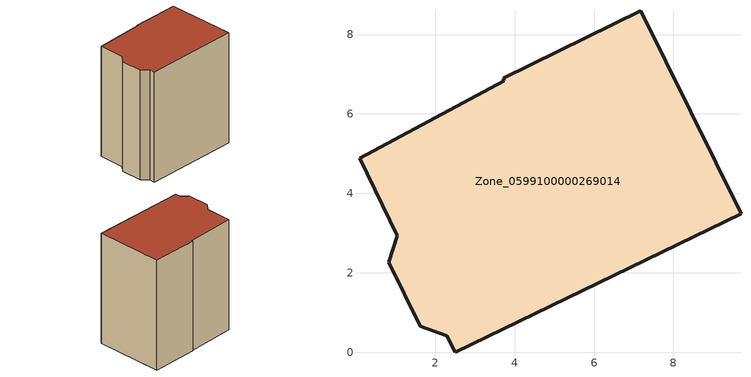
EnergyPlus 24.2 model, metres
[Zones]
Zone_0599100000269014
 floor ground (C_G): 3.71,6.9 7.18,8.6 9.7,3.49 2.5,0 2.29,0.42 1.62,0.65 0.83,2.26 1.05,2.93 0.1,4.89 3.74,6.84 z0
 wall outside (C_F): 0.83,2.26 1.62,0.65 2.29,0.42 2.5,0 9.7,3.49 7.18,8.6 3.71,6.9 3.74,6.84 0.1,4.89 1.05,2.93 0.83,2.26 z0:9.48
 roof outside (C_R): 7.18,8.6 3.71,6.9 3.74,6.84 0.1,4.89 1.05,2.93 0.83,2.26 1.62,0.65 2.29,0.42 2.5,0 9.7,3.49 z9.48
[BUILDING]
Pand.0599100000269014: North Axis=0; Terrain=City; Loads Convergence Tolerance Value=0.04; Temperature Convergence Tolerance Value=0.4; Solar Distribution=FullExterior; Maximum Number of Warmup Days=25; Minimum Number of Warmup Days=1
[Site:Location]
Rotterdam.The.Hague.AP_ZH_NLD Design_Conditions: Latitude=51.96; Longitude=4.45; Time Zone=1; Elevation=-4.5
[SITE:GROUNDTEMPERATURE:BUILDINGSURFACE]
18, 18, 18, 18, 18, 18, 18, 18, 18, 18, 18, 18
[MATERIAL] Thermal Absorptance=0.9; Solar Absorptance=0.7; Visible Absorptance=0.7
Name | Roughness | Thickness | Conductivity | Density | Specific Heat
G.TC.1946 | MediumSmooth | 0.15 | 1 | 540 | 1210
F.TC.1946 | Rough | 0.3 | 0.857143 | 1920 | 840
R.TC.1946 | MediumRough | 0.2 | 0.909091 | 1500 | 1000
[CONSTRUCTION]
C_G: G.TC.1946
C_F: F.TC.1946
C_R: R.TC.1946
[ZONE]
Zone_0599100000269014: Type=1; Multiplier=1; Ceiling Height=Autocalculate; Volume=Autocalculate; Floor Area=autocalculate; Part of Total Floor Area=Yes
[ZONEINFILTRATION:DESIGNFLOWRATE]
Infil_Zone_0599100000269014: Zone or ZoneList or Space or SpaceList=Zone_0599100000269014; Schedule=AlwaysOn; Design Flow Rate Calculation Method=Flow/Area; Flow Rate per Floor Area=0.003; Constant Term Coefficient=1; Temperature Term Coefficient=0; Velocity Term Coefficient=0; Velocity Squared Term Coefficient=0
[HVACTEMPLATE:ZONE:IDEALLOADSAIRSYSTEM]
Zone_0599100000269014: Maximum Heating Supply Air Temperature=50; Minimum Cooling Supply Air Temperature=13; Maximum Heating Supply Air Humidity Ratio=0.0156; Minimum Cooling Supply Air Humidity Ratio=0.0077; Heating Limit=NoLimit; Cooling Limit=NoLimit; Dehumidification Control Type=ConstantSensibleHeatRatio; Cooling Sensible Heat Ratio=0.7; Dehumidification Setpoint=60; Humidification Control Type=None; Humidification Setpoint=30; Outdoor Air Method=None; Outdoor Air Flow Rate per Person=0.00944; Outdoor Air Flow Rate per Zone Floor Area=0; Outdoor Air Flow Rate per Zone=0; Demand Controlled Ventilation Type=None; Outdoor Air Economizer Type=NoEconomizer; Heat Recovery Type=None; Sensible Heat Recovery Effectiveness=0.7; Latent Heat Recovery Effectiveness=0.65
[ZONECONTROL:THERMOSTAT]
ThermostatControl_Zone_0599100000269014: Zone or ZoneList=Zone_0599100000269014; Control Type Schedule=DualSetpointControlType; Control 1=Thermostat_Zone_0599100000269014; Temperature Difference Between Cutout And Setpoint=0
[THERMOSTATSETPOINT:DUALSETPOINT]
Thermostat_Zone_0599100000269014: Heating Setpoint Temperature Schedule=HeatingSetpoint_Zone_0599100000269014; Cooling Setpoint Temperature Schedule=CoolingSetpoint_Zone_0599100000269014
[SCHEDULE:COMPACT]
HeatingSetpoint_Zone_0599100000269014: Through: 12/31, For: AllDays, Until: 24:00, 21
CoolingSetpoint_Zone_0599100000269014: Through: 12/31, For: AllDays, Until: 24:00, 24
DualSetpointControlType: Through: 12/31, For: AllDays, Until: 24:00, 4
AlwaysOn: Through: 12/31, For: AllDays, Until: 24:00, 1
